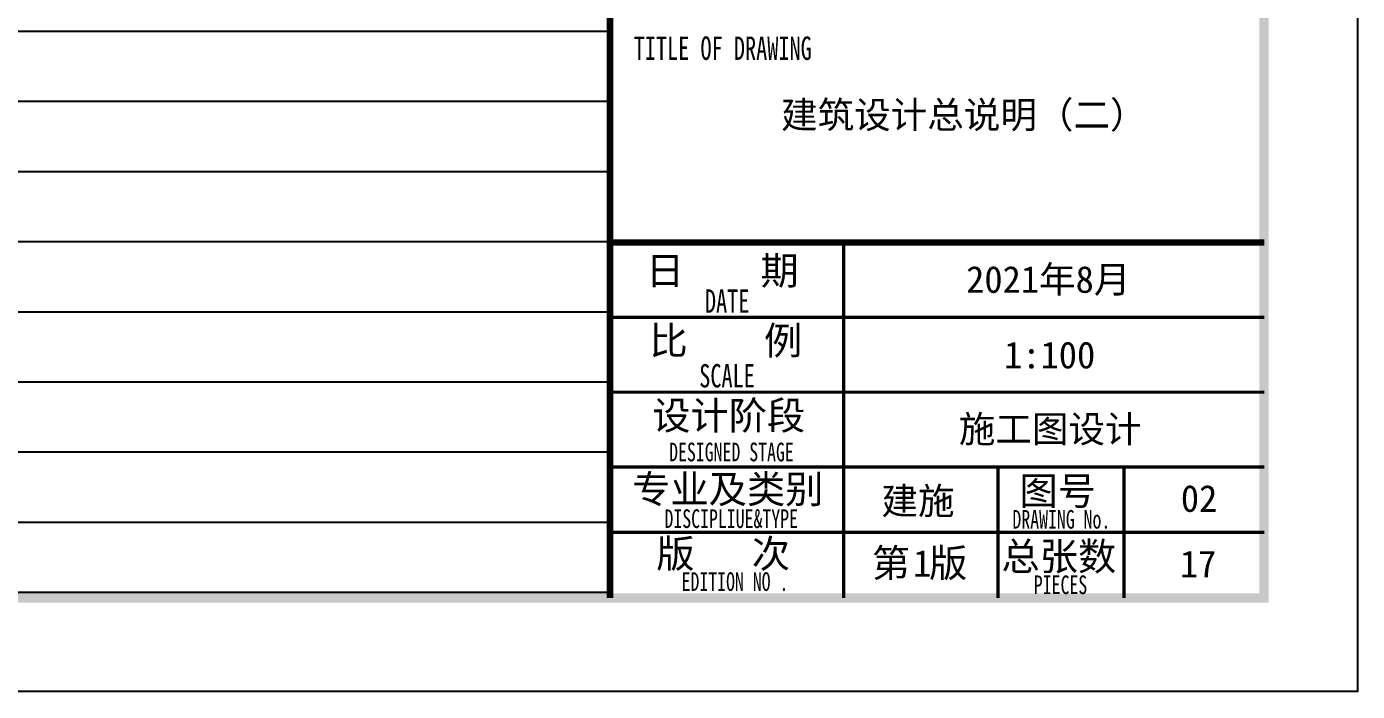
# Model space of a CAD drawing. Extents: x 1188826 to 1909461, y 608442 to 1651179.
# Drawn here: x 1348832 to 1363067, y 1391452 to 1398561 of the extents above; entities that cross this region are included whole.
import ezdxf

# ---------------------------------------------------------------- set-up
doc = ezdxf.new("R2010")
doc.units = 0
doc.header["$LTSCALE"] = 1000
doc.header["$MEASUREMENT"] = 0
for name, color, linetype in [('Defpoint', 7, 'Continuous'), ('图框', 140, 'Continuous'), ('图签文字', 147, 'Continuous')]:
    doc.layers.add(name, color=color, linetype=linetype)
doc.layers.add('图签', color=147, linetype='Continuous', lineweight=18)
doc.styles.add('宋体', font='', dxfattribs={"height": 50})
doc.styles.add('建筑图签-1', font='simhei.ttf', dxfattribs={"width": 0.7})
doc.styles.get('宋体').set_extended_font_data('SimSun')

# ---------------------------------------------------------------- blocks, each defined once
blk = doc.blocks.new('tq123')
at = {"layer": '图框'}
for points, const_width in [([(-6995, 0), (-6995, 57400)], 70), ([(-6995, 3800), (5, 3800)], 70), ([(-4495, 1400), (-4495, 3800)], 35), ([(-6995, 3000), (5, 3000)], 35), ([(-6995, 2200), (5, 2200)], 35), ([(-6995, 1400), (5, 1400)], 35), ([(-6995, 1400), (-495, 1400)], 35), ([(-4495, 0), (-4495, 1400)], 35), ([(-2845, 0), (-2845, 1400)], 35), ([(-2845, 0), (-2845, 1400)], 35), ([(-2845, 0), (-2845, 1400)], 35), ([(-1495, 0), (-1495, 1400)], 35), ([(-6995, 700), (-2845, 700)], 35), ([(-2845, 700), (5, 700)], 35)]:
    blk.add_lwpolyline(points, dxfattribs=dict(at, const_width=const_width))
at = {"layer": '图框', "style": '建筑图签-1', "width": 0.7}
for s, height, p in [('TITLE OF DRAWING', 250, (-6741, 5753)), ('DATE', 250, (-5979, 3049)), ('SCALE', 250, (-6040, 2250)), ('DESIGNED STAGE', 200, (-6362, 1460)), ('DISCIPLIUE&TYPE', 200, (-6412, 747)), ('DRAWING No.', 200, (-2690, 740)), ('EDITION NO .', 200, (-6229, 74)), ('PIECES', 200, (-2461, 40))]:
    blk.add_text(s, height=height, dxfattribs=at).set_placement(p)
at = {"layer": '图签', "color": 2, "style": '宋体'}
for s, height, p in [('2021年8月', 286.7, (-3185, 3262)), ('施工图设计', 286.7, (-3263, 1662)), ('建施', 286.7, (-4091, 893)), ('1', 287, (-3752, 225)), ('17', 286.7, (-899, 219))]:
    blk.add_text(s, height=height, dxfattribs=at).set_placement(p)
at = {"layer": '图签文字', "color": 7, "style": '建筑图签-1'}
for s, p in [('日    期', (-6611, 3349)), ('比    例', (-6573, 2602)), ('设计阶段', (-6543, 1800)), ('专业及类别', (-6757, 1013)), ('图号', (-2614, 994)), ('版   次 ', (-6499, 323)), ('总张数', (-2807, 294)), ('第 版', (-4194, 223))]:
    blk.add_text(s, height=300, dxfattribs=at).set_placement(p)

msp = doc.modelspace()

# ---------------------------------------------------------------- linework, layer by layer
at = {"layer": 'Defpoint', "color": 252}
for p, q in [((1355067, 1448012), (1355067, 1392512)), ((1281467, 1398512), (1355072, 1398512)), ((1281467, 1397762), (1355072, 1397762)), ((1281467, 1397012), (1355072, 1397012)), ((1281467, 1396262), (1355072, 1396262)), ((1281467, 1395512), (1355072, 1395512)), ((1281467, 1394762), (1355072, 1394762)), ((1281467, 1394012), (1355072, 1394012)), ((1281467, 1393262), (1355072, 1393262)), ((1281467, 1392512), (1355072, 1392512))]:
    msp.add_line(p, q, dxfattribs=at)
at = {"layer": '图框'}
msp.add_lwpolyline([(1278967, 1450852), (1363067, 1450852), (1363067, 1391452), (1278967, 1391452)], close=True, dxfattribs=at)
at = {"layer": '图框', "const_width": 100}
msp.add_lwpolyline([(1362067, 1392452), (1362067, 1449852), (1281467, 1449852), (1281467, 1392452)], close=True, dxfattribs=at)

# ---------------------------------------------------------------- block references
msp.add_blockref('tq123', (1362067, 1392452))

# ---------------------------------------------------------------- texts
at = {"layer": '图签', "color": 2, "style": '宋体'}
for s, p in [('建筑设计总说明（二）', (1356902, 1397474)), ('1:100', (1359288, 1394906)), ('02', (1361179, 1393372))]:
    msp.add_text(s, height=286.7, dxfattribs=at).set_placement(p)

doc.saveas('drawing.dxf')
